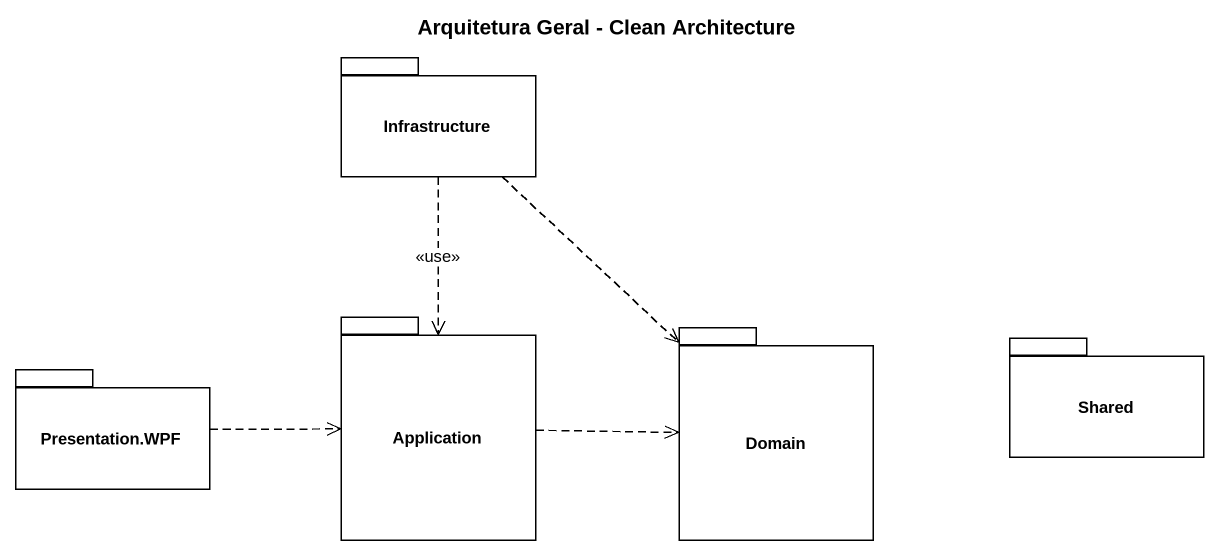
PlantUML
@startuml
title Arquitetura Geral - Clean Architecture
package Infrastructure {
}
package Application {
}
package Domain {
}
package "Presentation.WPF" as Presentation_WPF {
}
package Shared {
}
Infrastructure ..> Application : <<use>>
Infrastructure ..> Domain
Application .right.> Domain
Presentation_WPF .right.> Application
@enduml
